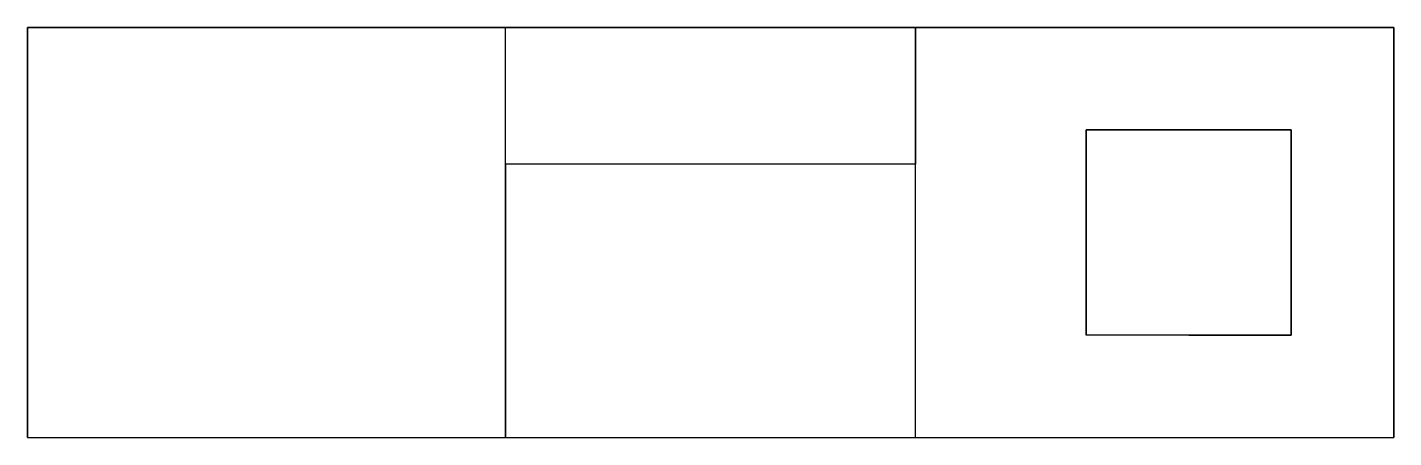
# Model space of a CAD drawing. Header units: millimetres. Extents: x 0.1 to 100.1, y 0 to 30.
import ezdxf

# ---------------------------------------------------------------- set-up
doc = ezdxf.new("R2010")
doc.units = ezdxf.units.MM

msp = doc.modelspace()

# ---------------------------------------------------------------- linework, layer by layer
for p, q in [((100.06, 30.02), (0.06, 30.02)), ((0.06, 30.02), (0.06, 0.02)), ((0.06, 0.02, 60), (0.06, 30.02, 60)), ((0.06, 30.02, 60), (0.06, 30.02)), ((0.06, 0.02, 50), (0.06, 30.02, 50)), ((100.06, 30.02, 50), (0.06, 30.02, 50)), ((0.06, 30.02, 60), (100.06, 30.02, 60)), ((0.06, 30.02, 60), (0.06, 15.02, 60)), ((35.06, 0.02, 60), (35.06, 30.02, 60)), ((35.06, 20.02, 70), (35.06, 30.02, 60)), ((100.06, 30.02), (50.06, 30.02)), ((100.06, 30.02), (50.06, 30.02)), ((65.06, 0.02, 60), (65.06, 30.02, 60)), ((65.06, 30.02, 60), (65.06, 20.02, 60)), ((65.06, 20.02, 70), (65.06, 30.02, 60)), ((100.06, 30.02, 60), (85.06, 30.02, 60)), ((100.06, 0.02), (100.06, 30.02)), ((100.06, 0.02, 50), (100.06, 30.02, 50)), ((100.06, 30.02, 50), (100.06, 30.02)), ((100.06, 30.02, 60), (100.06, 0.02, 60)), ((100.06, 30.02, 50), (100.06, 30.02, 60)), ((85.06, 22.52, 60), (77.56, 22.52, 60)), ((77.56, 22.52, 60), (77.56, 22.52, 65)), ((77.56, 22.52, 65), (92.56, 22.52, 65)), ((77.56, 7.52, 65), (77.56, 22.52, 65)), ((77.56, 22.52, 60), (77.56, 7.52, 60)), ((92.56, 22.52, 60), (85.06, 22.52, 60)), ((92.56, 15.02, 60), (92.56, 22.52, 60)), ((92.56, 22.52, 65), (92.56, 15.02, 65)), ((92.56, 22.52, 60), (92.56, 22.52, 65)), ((65.06, 20.02, 70), (35.06, 20.02, 70)), ((65.06, 20.02, 70), (35.06, 20.02, 70)), ((35.06, 20.02, 70), (35.06, 0.02, 70)), ((65.06, 0.02, 70), (65.06, 20.02, 70)), ((92.56, 15.02, 65), (92.56, 7.52, 65)), ((92.56, 7.52, 60), (92.56, 15.02, 60)), ((85.06, 7.52, 65), (77.56, 7.52, 65)), ((92.56, 7.52, 60), (77.56, 7.52, 60)), ((77.56, 7.52, 60), (77.56, 7.52, 65)), ((85.06, 7.52, 65), (92.56, 7.52, 65)), ((92.56, 7.52, 65), (92.56, 7.52, 60)), ((0.06, 0.02), (100.06, 0.02)), ((0.06, 0.02), (0.06, 0.02, 50)), ((0.06, 0.02, 50), (100.06, 0.02, 50)), ((0.06, 0.02, 50), (0.06, 0.02, 60)), ((0.06, 0.02, 60), (100.06, 0.02, 60)), ((0.06, 0.02, 60), (35.06, 0.02, 60)), ((35.06, 0.02, 60), (35.06, 0.02, 70)), ((35.06, 0.02, 70), (65.06, 0.02, 70)), ((65.06, 0.02, 70), (65.06, 0.02, 60)), ((100.06, 0.02, 50), (100.06, 0.02)), ((100.06, 0.02, 60), (100.06, 0.02, 50))]:
    msp.add_line(p, q)

doc.saveas('drawing.dxf')
